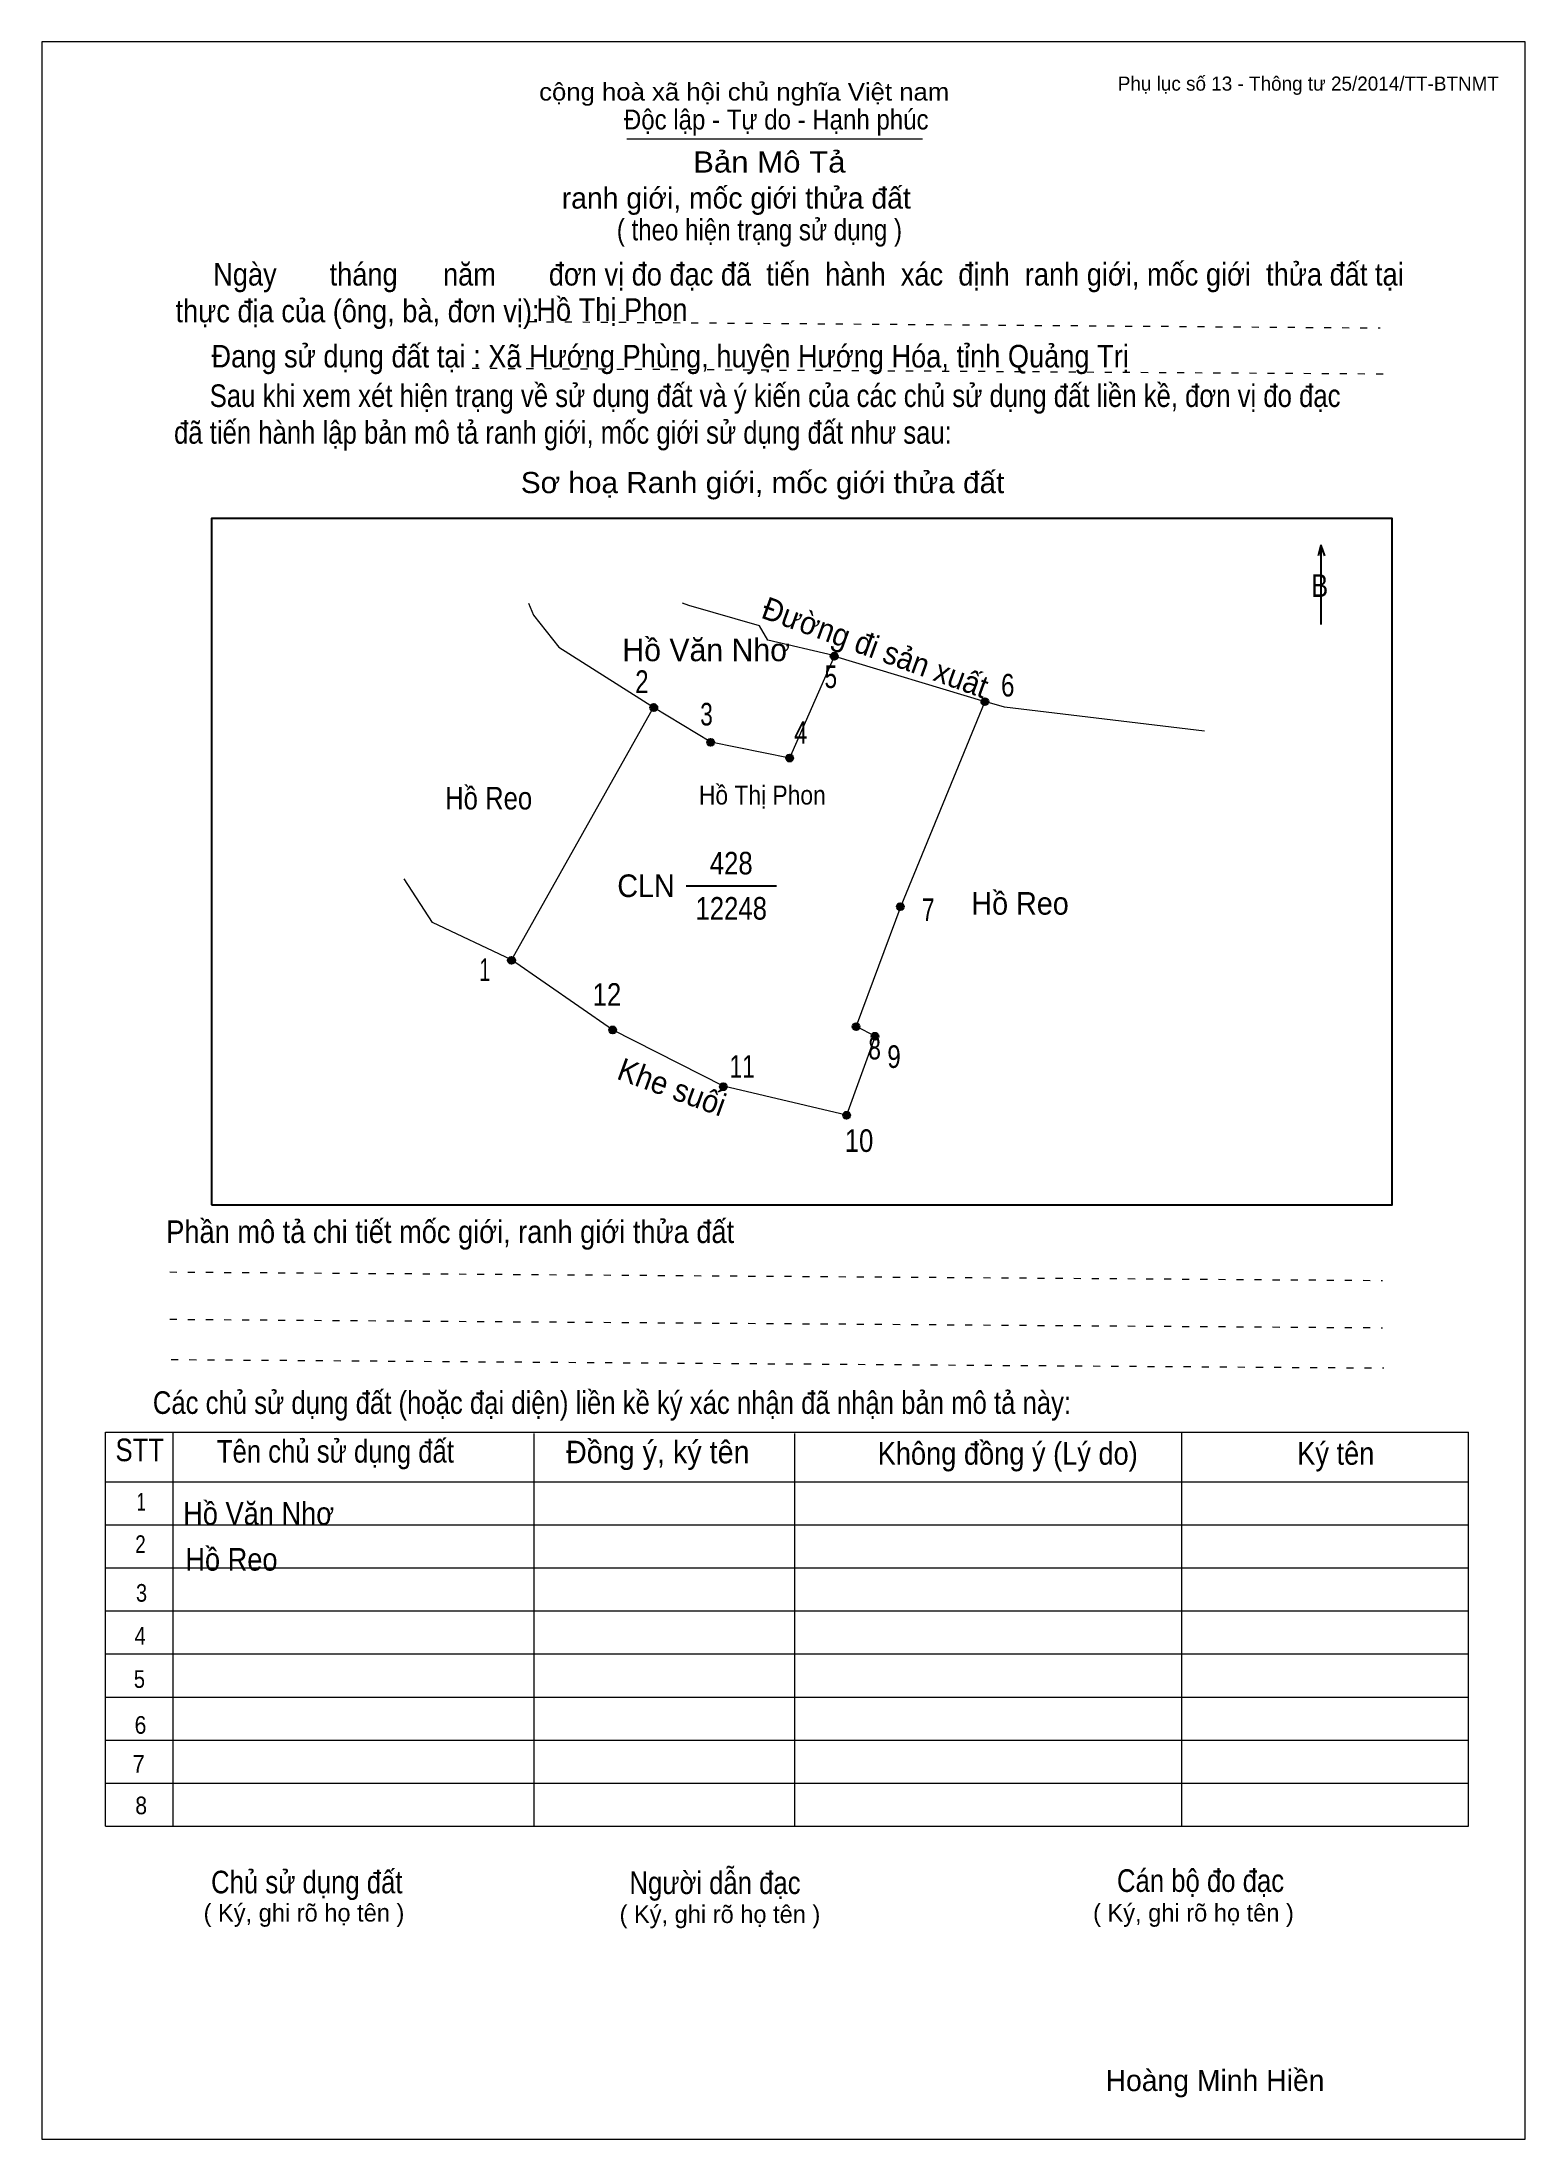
# Model space of a CAD drawing. Header units: centimetres. Extents: x 0 to 21, y 0 to 29.7.
import ezdxf
from ezdxf.enums import TextEntityAlignment as Align

# ---------------------------------------------------------------- set-up
doc = ezdxf.new("R2010")
doc.units = ezdxf.units.CM
doc.header["$LTSCALE"] = 0.13
doc.linetypes.add('DOTTED', pattern=[1.5, 0.3, -1.2])
for name, color, linetype, lineweight in [('1', 7, 'Continuous', 13), ('32', 7, 'Continuous', 25), ('33', 7, 'Continuous', 25), ('61', 7, 'Continuous', 13), ('62', 7, 'Continuous', 13)]:
    doc.layers.add(name, color=color, linetype=linetype, lineweight=lineweight)
for name, color, linetype in [('34', 7, 'Continuous'), ('45', 7, 'Continuous'), ('63', 7, 'Continuous')]:
    doc.layers.add(name, color=color, linetype=linetype)

msp = doc.modelspace()

# ---------------------------------------------------------------- hatches: boundary and pattern name
at = {"layer": '32'}
for points in [[(11.2675, 21, 1), (11.1675, 21, 1)], [(8.713, 20.274, 1), (8.613, 20.274, 1)], [(13.4016, 20.3559, 1), (13.3016, 20.3559, 1)], [(9.5187, 19.7816, 1), (9.4187, 19.7816, 1)], [(10.6377, 19.5578, 1), (10.5377, 19.5578, 1)], [(12.2043, 17.4541, 1), (12.1043, 17.4541, 1)], [(6.6988, 16.6932, 1), (6.5988, 16.6932, 1)], [(8.1312, 15.7085, 1), (8.0312, 15.7085, 1)], [(11.5776, 15.7533, 1), (11.4776, 15.7533, 1)], [(11.8462, 15.619, 1), (11.7462, 15.619, 1)], [(9.6977, 14.9028, 1), (9.5977, 14.9028, 1)], [(11.4434, 14.5, 1), (11.3434, 14.5, 1)]]:
    msp.add_hatch(color=256, dxfattribs=at).paths.add_polyline_path(points)

# ---------------------------------------------------------------- linework, layer by layer
at = {"layer": '1'}
msp.add_lwpolyline([(21, 0), (21, 29.7), (0, 29.7), (0, 0)], close=True, dxfattribs=at)
at = {"layer": '32'}
for centre in [(11.2175, 21), (8.663, 20.274), (13.3516, 20.3559), (9.4687, 19.7816), (10.5877, 19.5578), (12.1543, 17.4541), (6.6488, 16.6932), (8.0812, 15.7085), (11.5276, 15.7533), (11.7962, 15.619), (9.6477, 14.9028), (11.3934, 14.5)]:
    msp.add_circle(centre, 0.05, dxfattribs=at)
at = {"layer": '33'}
msp.add_line((9.12, 17.75), (10.4, 17.75), dxfattribs=at)
at = {"layer": '61'}
for points in [[(6.89, 21.75), (6.96, 21.58), (7.32, 21.13), (8.66, 20.28), (6.65, 16.7)], [(11.22, 21), (11.21, 21.01), (10.28, 21.23), (10.16, 21.43), (9.16, 21.72), (9.07, 21.75)], [(8.66, 20.28), (9.47, 19.79), (10.59, 19.56), (11.22, 21), (13.35, 20.36)], [(13.35, 20.36), (12.16, 17.46), (11.53, 15.76), (11.8, 15.62)], [(16.46, 19.94), (13.63, 20.28), (13.35, 20.36)], [(6.65, 16.7), (5.53, 17.23), (5.13, 17.85)], [(11.8, 15.62), (11.39, 14.5), (9.65, 14.91), (8.08, 15.71), (6.65, 16.7)]]:
    msp.add_lwpolyline(points, dxfattribs=at)
at = {"layer": '62'}
for p, q in [((8.28, 28.33), (12.47, 28.33)), ((0.9, 10.01), (20.2, 10.01)), ((0.9, 4.43), (0.9, 10.01)), ((1.86, 4.43), (1.86, 10.01)), ((6.97, 4.43), (6.97, 9.99)), ((10.66, 4.43), (10.66, 9.99)), ((16.14, 4.43), (16.14, 10.01)), ((20.2, 4.43), (20.2, 10.01)), ((0.9, 9.31), (20.2, 9.31)), ((0.9, 8.7), (20.2, 8.7)), ((0.9, 8.09), (20.2, 8.09)), ((0.9, 7.48), (20.2, 7.48)), ((0.9, 6.87), (20.2, 6.87)), ((0.9, 6.26), (20.2, 6.26)), ((0.9, 5.65), (20.2, 5.65)), ((0.9, 5.04), (20.2, 5.04)), ((0.9, 4.43), (20.2, 4.43))]:
    msp.add_line(p, q, dxfattribs=at)
at = {"layer": '62', "linetype": 'DOTTED'}
for p, q in [((6.89, 25.74), (18.95, 25.65)), ((6.09, 25.08), (19.04, 25)), ((1.81, 12.28), (18.98, 12.16)), ((1.81, 11.61), (18.98, 11.49)), ((1.83, 11.04), (19, 10.92))]:
    msp.add_line(p, q, dxfattribs=at)
at = {"layer": '62', "lineweight": 25}
for p, q in [((18.11, 22.58), (18.11, 21.45)), ((18.11, 22.57), (18.07, 22.42)), ((18.11, 22.57), (18.16, 22.42))]:
    msp.add_line(p, q, dxfattribs=at)
msp.add_lwpolyline([(2.4, 13.23), (19.12, 13.23), (19.12, 22.95), (2.4, 22.95)], close=True, dxfattribs=at)

# ---------------------------------------------------------------- texts
at = {"layer": '32'}
for s, width, p in [('2', 0.8, (8.495, 20.48)), ('5', 0.75, (11.17, 20.55)), ('6', 0.8, (13.675, 20.43)), ('3', 0.75, (9.41, 20.02)), ('4', 0.8, (10.745, 19.76)), ('7', 0.75, (12.55, 17.25)), ('1', 0.65, (6.27, 16.4)), ('12', 0.85, (8, 16.05)), ('8', 0.75, (11.79, 15.29)), ('9', 0.8, (12.065, 15.17)), ('11', 0.75, (9.915, 15.03)), ('10', 0.85, (11.57, 13.98))]:
    msp.add_text(s, height=0.32, dxfattribs=dict(at, width=width)).set_placement(p, align=Align.CENTER)
at = {"layer": '33', "width": 0.95}
for s, height, p in [('Đường đi sản xuất', 0.3197, (11.7453, 20.9757)), ('Khe suối', 0.32, (8.8653, 14.7487))]:
    msp.add_text(s, height=height, rotation=340, dxfattribs=at).set_placement(p, align=Align.CENTER)
at = {"layer": '33'}
msp.add_text('Hồ Văn Nhơ', height=0.32, dxfattribs=at).set_placement((9.405, 20.93), align=Align.CENTER)
for s, width, p in [('Hồ Reo', 0.85, (6.325, 18.83)), ('428', 0.85, (9.76, 17.91)), ('12248', 0.85, (9.76, 17.27)), ('Hồ Reo', 0.95, (13.85, 17.34))]:
    msp.add_text(s, height=0.32, dxfattribs=dict(at, width=width)).set_placement(p, align=Align.CENTER)
at = {"layer": '33', "width": 0.95}
msp.add_text('CLN', height=0.32, dxfattribs=at).set_placement((8.96, 17.59), align=Align.RIGHT)
at = {"layer": '34', "width": 0.9}
for s, p in [('Hồ Thị Phon', (7, 25.75)), ('Hồ Văn Nhơ', (2, 8.7)), ('Hồ Reo', (2.03, 8.05))]:
    msp.add_text(s, height=0.32, dxfattribs=at).set_placement(p)
at = {"layer": '45', "width": 0.9}
msp.add_text('Hồ Thị Phon', height=0.2684, dxfattribs=at).set_placement((10.2, 18.9), align=Align.CENTER)
at = {"layer": '62'}
for s, height, width, p in [('cộng hoà xã hội chủ nghĩa Việt nam', 0.2474, 1.1, (7.04, 28.87)), ('Độc lập - Tự do - Hạnh phúc', 0.2828, 0.9, (8.24, 28.46)), ('Bản Mô Tả', 0.3, 1.1, (9.22, 27.85)), ('( theo hiện trạng sử dụng )', 0.3, 0.85, (8.14, 26.89)), ('     Ngày       tháng      năm       đơn vị đo đạc đã  tiến  hành  xác  định  ranh giới, mốc giới  thửa đất tại ', 0.32, 0.9, (1.89, 26.25)), ('thực địa của (ông, bà, đơn vị): ', 0.32, 0.9, (1.89, 25.73)), ('Đang sử dụng đất tại : Xã Hướng Phùng, huyện Hướng Hóa, tỉnh Quảng Trị', 0.32, 0.9, (2.4, 25.09)), ('     Sau khi xem xét hiện trạng về sử dụng đất và ý kiến của các chủ sử dụng đất liền kề, đơn vị đo đạc ', 0.32, 0.85, (1.87, 24.53)), ('đã tiến hành lập bản mô tả ranh giới, mốc giới sử dụng đất như sau:', 0.32, 0.85, (1.87, 24.01)), ('Sơ hoạ Ranh giới, mốc giới thửa đất', 0.3, 1.05, (6.78, 23.31)), ('B', 0.32, 0.85, (17.97, 21.84)), ('Phần mô tả chi tiết mốc giới, ranh giới thửa đất ', 0.32, 0.9, (1.76, 12.69)), ('Các chủ sử dụng đất (hoặc đại diện) liền kề ký xác nhận đã nhận bản mô tả này:', 0.32, 0.85, (1.57, 10.27))]:
    msp.add_text(s, height=height, dxfattribs=dict(at, width=width)).set_placement(p)
msp.add_text('ranh giới, mốc giới thửa đất', height=0.3, dxfattribs=at).set_placement((7.36, 27.34))
for s, height, width, p in [('STT', 0.32, 0.85, (1.385, 9.6)), ('Tên chủ sử dụng đất', 0.32, 0.85, (4.155, 9.58)), ('Đồng ý, ký tên', 0.32, 0.95, (8.72, 9.57)), ('Không đồng ý (Lý do)', 0.32, 0.9, (13.675, 9.55)), ('Ký tên', 0.32, 0.9, (18.32, 9.55)), ('1', 0.25, 0.7, (1.405, 8.9)), ('2', 0.25, 0.8, (1.395, 8.3)), ('3', 0.25, 0.85, (1.41, 7.61)), ('4', 0.25, 0.85, (1.39, 7)), ('5', 0.25, 0.85, (1.38, 6.39)), ('6', 0.25, 0.9, (1.395, 5.74)), ('7', 0.25, 0.95, (1.37, 5.19)), ('8', 0.25, 0.9, (1.405, 4.6)), ('Người dẫn đạc', 0.32, 0.85, (9.53, 3.47)), ('Chủ sử dụng đất', 0.32, 0.85, (3.75, 3.48)), ('Cán bộ đo đạc', 0.32, 0.85, (16.405, 3.5))]:
    msp.add_text(s, height=height, dxfattribs=dict(at, width=width)).set_placement(p, align=Align.CENTER)
for p in [(3.71, 3.08), (9.6, 3.06), (16.305, 3.08)]:
    msp.add_text('( Ký, ghi rõ họ tên )', height=0.25, dxfattribs=at).set_placement(p, align=Align.CENTER)
at = {"layer": '63'}
msp.add_text('Phụ lục số 13 - Thông tư 25/2014/TT-BTNMT', height=0.2, dxfattribs=at).set_placement((20.63, 29.01), align=Align.RIGHT)
msp.add_text('Hoàng Minh Hiền', height=0.3, dxfattribs=at).set_placement((16.61, 0.68), align=Align.CENTER)

doc.saveas('drawing.dxf')
